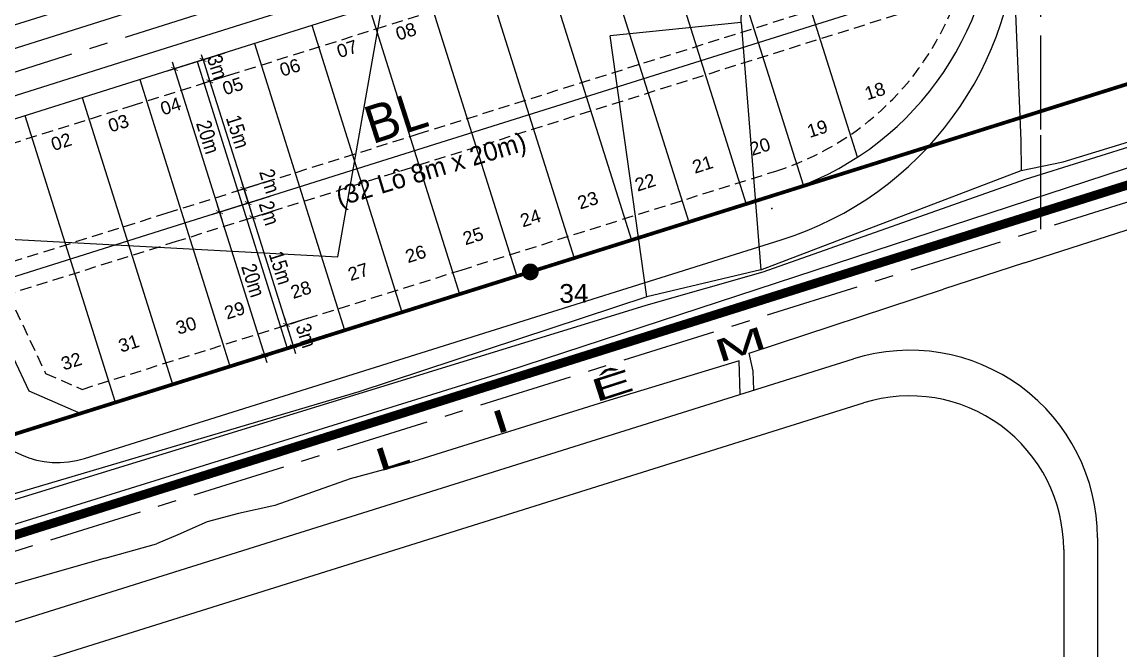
# Model space of a CAD drawing. Extents: x 597165 to 598689, y 1181586 to 1183364.
# Drawn here: x 597962.5 to 598108.6, y 1182118.5 to 1182202.1 of the extents above; entities that cross this region are included whole.
import ezdxf
from ezdxf.enums import TextEntityAlignment as Align

# ---------------------------------------------------------------- set-up
doc = ezdxf.new("R2010")
doc.units = 0
doc.header["$MEASUREMENT"] = 0
for name, pattern in [('CENTER', [2, 1.25, -0.25, 0.25, -0.25]), ('DASHED', [0.75, 0.5, -0.25]), ('LOGIOI', [4, 3, -1])]:
    doc.linetypes.add(name, pattern=pattern)
doc.layers.get('0').update_dxf_attribs({"linetype": 'CONTINUOUS'})
doc.layers.get('DEFPOINTS').update_dxf_attribs({"color": 8, "linetype": 'CONTINUOUS'})
for name, color, linetype in [('CGXD', 3, 'CONTINUOUS'), ('DIM-T', 7, 'CONTINUOUS'), ('DTEXT', 7, 'CONTINUOUS'), ('DTEXT-TENLO', 4, 'CONTINUOUS'), ('GT-QLO50-D', 6, 'CONTINUOUS'), ('MOCRANH', 7, 'CONTINUOUS'), ('NEN-HT', 8, 'CONTINUOUS'), ('NET-LENGOAI', 4, 'CONTINUOUS'), ('NET-LETRONG', 5, 'CONTINUOUS'), ('NET-LO-GIOI-DIEN-GIOI', 7, 'CENTER'), ('NET-PLO', 2, 'CONTINUOUS'), ('NET-TIM', 2, 'CENTER'), ('RANH_QUY_HOACH', 7, 'LOGIOI'), ('RANHGIAODAT', 150, 'LOGIOI'), ('TEXT-SOLO', 7, 'CONTINUOUS')]:
    doc.layers.add(name, color=color, linetype=linetype)
doc.styles.add('AVO', font='VHELVEN.TTF')
doc.styles.add('VHEL-C-R', font='VHELVCN.TTF')
doc.styles.add('VHEL-R', font='VHELVEN.TTF')
doc.styles.add('VHELVEB', font='VHELVEB.TTF')
doc.styles.add('VTIMES-R', font='VAPTIMN.TTF')
doc.dimstyles.new('TL1000', dxfattribs={"dimscale": 0, "dimtxt": 2, "dimasz": 0.7, "dimexe": 1, "dimexo": 1, "dimgap": 0.5, "dimtad": 1, "dimdec": 1, "dimzin": 12, "dimtxsty": 'VHEL-C-R', "dimblk1": 'ARCHTICK', "dimblk2": 'ARCHTICK', "dimsah": 1, "dimcen": -0.09, "dimdle": 1, "dimclrd": 256, "dimclre": 256, "dimclrt": 256, "dimazin": 3, "dimtfac": 0.005, "dimtdec": 1, "dimtix": 1, "dimtmove": 0, "dimatfit": 3, "dimtolj": 1, "dimtzin": 0})

# ---------------------------------------------------------------- blocks, each defined once
blk = doc.blocks.new('_ARCHTICK')
at = {"color": 0, "linetype": 'BYBLOCK', "const_width": 0.15}
blk.add_lwpolyline([(-0.5, -0.5), (0.5, 0.5)], dxfattribs=at)
blk = doc.blocks.new('*D1093')
at = {"linetype": 'BYBLOCK'}
for p, q in [((597989.45, 1182197.99), (597985.63, 1182196.79)), ((597986.58, 1182197.09), (597986.37, 1182197.76)), ((597986.58, 1182197.09), (597987.48, 1182194.23)), ((597990.35, 1182195.13), (597986.53, 1182193.93)), ((597987.48, 1182194.23), (597987.69, 1182193.56))]:
    blk.add_line(p, q, dxfattribs=at)
at = {"layer": 'DEFPOINTS', "color": 0, "linetype": 'BYBLOCK'}
for p in [(597990.4, 1182198.29), (597991.3, 1182195.43), (597987.48, 1182194.23)]:
    blk.add_point(p, dxfattribs=at)
at = {"linetype": 'BYBLOCK', "xscale": 0.7, "yscale": 0.7, "zscale": 0.7}
for p, rotation in [((597986.58, 1182197.09), 287.4736130824901), ((597987.48, 1182194.23), 107.4736130824901)]:
    blk.add_blockref('_ARCHTICK', p, dxfattribs=dict(at, rotation=rotation))
at = {"linetype": 'BYBLOCK', "insert": (597988.49, 1182196.12), "char_height": 2, "attachment_point": 5, "rotation": 287.4736, "style": 'VHEL-C-R'}
blk.add_mtext('\\A1;3m', dxfattribs=at)
blk = doc.blocks.new('*D1092')
at = {"linetype": 'BYBLOCK'}
for p, q in [((597987.18, 1182195.18), (597992.29, 1182178.97)), ((597994.85, 1182180.82), (597991.03, 1182179.62))]:
    blk.add_line(p, q, dxfattribs=at)
at = {"layer": 'DEFPOINTS', "color": 0, "linetype": 'BYBLOCK'}
for p in [(597991.3, 1182195.43), (597995.8, 1182181.12), (597991.99, 1182179.92)]:
    blk.add_point(p, dxfattribs=at)
at = {"linetype": 'BYBLOCK', "xscale": 0.7, "yscale": 0.7, "zscale": 0.7}
for p, rotation in [((597987.48, 1182194.23), 107.4736130824901), ((597991.99, 1182179.92), 287.4736130824901)]:
    blk.add_blockref('_ARCHTICK', p, dxfattribs=dict(at, rotation=rotation))
at = {"linetype": 'BYBLOCK', "insert": (597991.19, 1182187.53), "char_height": 2, "attachment_point": 5, "rotation": 287.4736, "style": 'VHEL-C-R'}
blk.add_mtext('\\A1;15m', dxfattribs=at)
blk = doc.blocks.new('*D1091')
at = {"linetype": 'BYBLOCK'}
for p, q in [((597991.69, 1182180.88), (597992.59, 1182178.01)), ((597995.45, 1182178.91), (597991.64, 1182177.71))]:
    blk.add_line(p, q, dxfattribs=at)
at = {"layer": 'DEFPOINTS', "color": 0, "linetype": 'BYBLOCK'}
for p in [(597995.8, 1182181.12), (597996.4, 1182179.21), (597992.59, 1182178.01)]:
    blk.add_point(p, dxfattribs=at)
at = {"linetype": 'BYBLOCK', "xscale": 0.7, "yscale": 0.7, "zscale": 0.7}
for p, rotation in [((597991.99, 1182179.92), 107.4736130824901), ((597992.59, 1182178.01), 287.4736130824901)]:
    blk.add_blockref('_ARCHTICK', p, dxfattribs=dict(at, rotation=rotation))
at = {"linetype": 'BYBLOCK', "insert": (597995.45, 1182180.94), "char_height": 2, "attachment_point": 5, "rotation": 287.4736, "style": 'VHEL-C-R'}
blk.add_mtext('\\A1;2m', dxfattribs=at)
blk = doc.blocks.new('*D1090')
at = {"linetype": 'BYBLOCK'}
for p, q in [((597992.29, 1182178.97), (597993.19, 1182176.11)), ((597996.05, 1182177.01), (597992.24, 1182175.81))]:
    blk.add_line(p, q, dxfattribs=at)
at = {"layer": 'DEFPOINTS', "color": 0, "linetype": 'BYBLOCK'}
for p in [(597996.4, 1182179.21), (597997.01, 1182177.31), (597993.19, 1182176.11)]:
    blk.add_point(p, dxfattribs=at)
at = {"linetype": 'BYBLOCK', "xscale": 0.7, "yscale": 0.7, "zscale": 0.7}
for p, rotation in [((597992.59, 1182178.01), 107.4736130824901), ((597993.19, 1182176.11), 287.4736130824901)]:
    blk.add_blockref('_ARCHTICK', p, dxfattribs=dict(at, rotation=rotation))
at = {"linetype": 'BYBLOCK', "insert": (597995.38, 1182176.69), "char_height": 2, "attachment_point": 5, "rotation": 287.4736, "style": 'VHEL-C-R'}
blk.add_mtext('\\A1;2m', dxfattribs=at)
blk = doc.blocks.new('*D1089')
at = {"linetype": 'BYBLOCK'}
for p, q in [((597992.89, 1182177.06), (597997.99, 1182160.84)), ((598000.56, 1182162.7), (597996.74, 1182161.5))]:
    blk.add_line(p, q, dxfattribs=at)
at = {"layer": 'DEFPOINTS', "color": 0, "linetype": 'BYBLOCK'}
for p in [(597997.01, 1182177.31), (598001.51, 1182163), (597997.69, 1182161.8)]:
    blk.add_point(p, dxfattribs=at)
at = {"linetype": 'BYBLOCK', "xscale": 0.7, "yscale": 0.7, "zscale": 0.7}
for p, rotation in [((597993.19, 1182176.11), 107.4736130824901), ((597997.69, 1182161.8), 287.4736130824901)]:
    blk.add_blockref('_ARCHTICK', p, dxfattribs=dict(at, rotation=rotation))
at = {"linetype": 'BYBLOCK', "insert": (597996.89, 1182169.41), "char_height": 2, "attachment_point": 5, "rotation": 287.4736, "style": 'VHEL-C-R'}
blk.add_mtext('\\A1;15m', dxfattribs=at)
blk = doc.blocks.new('*D1088')
at = {"linetype": 'BYBLOCK'}
for p, q in [((597997.39, 1182162.75), (597998.89, 1182157.98)), ((598001.46, 1182159.84), (597997.64, 1182158.64))]:
    blk.add_line(p, q, dxfattribs=at)
at = {"layer": 'DEFPOINTS', "color": 0, "linetype": 'BYBLOCK'}
for p in [(598001.51, 1182163), (598002.41, 1182160.14), (597998.59, 1182158.94)]:
    blk.add_point(p, dxfattribs=at)
at = {"linetype": 'BYBLOCK', "xscale": 0.7, "yscale": 0.7, "zscale": 0.7}
for p, rotation in [((597997.69, 1182161.8), 107.4736130824901), ((597998.59, 1182158.94), 287.4736130824901)]:
    blk.add_blockref('_ARCHTICK', p, dxfattribs=dict(at, rotation=rotation))
at = {"linetype": 'BYBLOCK', "insert": (598000.29, 1182160.37), "char_height": 2, "attachment_point": 5, "rotation": 287.4736, "style": 'VHEL-C-R'}
blk.add_mtext('\\A1;3m', dxfattribs=at)
blk = doc.blocks.new('*D1087')
at = {"linetype": 'BYBLOCK'}
for p, q in [((597989.45, 1182197.99), (597981.81, 1182195.59)), ((597982.47, 1182196.84), (597989.07, 1182175.86)), ((597995.45, 1182178.91), (597987.82, 1182176.51))]:
    blk.add_line(p, q, dxfattribs=at)
at = {"layer": 'DEFPOINTS', "color": 0, "linetype": 'BYBLOCK'}
for p in [(597990.4, 1182198.29), (597996.4, 1182179.21), (597988.77, 1182176.81)]:
    blk.add_point(p, dxfattribs=at)
at = {"linetype": 'BYBLOCK', "xscale": 0.7, "yscale": 0.7, "zscale": 0.7}
for p, rotation in [((597982.77, 1182195.89), 107.4736130827179), ((597988.77, 1182176.81), 287.4736130827179)]:
    blk.add_blockref('_ARCHTICK', p, dxfattribs=dict(at, rotation=rotation))
at = {"linetype": 'BYBLOCK', "insert": (597987.22, 1182186.81), "char_height": 2, "attachment_point": 5, "rotation": 287.4736, "style": 'VHEL-C-R'}
blk.add_mtext('\\A1;20m', dxfattribs=at)
blk = doc.blocks.new('*D1086')
at = {"linetype": 'BYBLOCK'}
for p, q in [((597995.45, 1182178.91), (597987.82, 1182176.51)), ((597988.47, 1182177.77), (597995.08, 1182156.78)), ((598001.46, 1182159.84), (597993.83, 1182157.44))]:
    blk.add_line(p, q, dxfattribs=at)
at = {"layer": 'DEFPOINTS', "color": 0, "linetype": 'BYBLOCK'}
for p in [(597996.4, 1182179.21), (598002.41, 1182160.14), (597994.78, 1182157.74)]:
    blk.add_point(p, dxfattribs=at)
at = {"linetype": 'BYBLOCK', "xscale": 0.7, "yscale": 0.7, "zscale": 0.7}
for p, rotation in [((597988.77, 1182176.81), 107.4736130827179), ((597994.78, 1182157.74), 287.4736130827179)]:
    blk.add_blockref('_ARCHTICK', p, dxfattribs=dict(at, rotation=rotation))
at = {"linetype": 'BYBLOCK', "insert": (597993.23, 1182167.73), "char_height": 2, "attachment_point": 5, "rotation": 287.4736, "style": 'VHEL-C-R'}
blk.add_mtext('\\A1;20m', dxfattribs=at)

msp = doc.modelspace()

# ---------------------------------------------------------------- linework, layer by layer
at = {"layer": 'CGXD', "linetype": 'DASHED', "ltscale": 3}
for points in [[(598081.9962, 1182208.2553), (598088.1937, 1182210.2062, 0.05337348), (598089.0363, 1182218.1449), (598089.0313, 1182223.7742), (598086.7202, 1182225.468), (598077.4922, 1182222.5631), (598010.7054, 1182201.5391), (597977.2918, 1182191.0208), (597955.2472, 1182184.0813), (597953.7066, 1182180.5586), (597958.9237, 1182169.513), (597981.7958, 1182176.7129), (598015.2094, 1182187.2313)], [(598086.9081, 1182205.608), (598083.1973, 1182204.4398), (598016.4104, 1182183.4159), (597982.9969, 1182172.8975), (597960.648, 1182165.8623), (597965.6161, 1182155.344), (597970.4602, 1182153.2254), (597987.5009, 1182158.5897), (598020.9144, 1182169.108), (598062.7964, 1182182.2922, 0.23606798)]]:
    msp.add_lwpolyline(points, format="xyb", close=True, dxfattribs=at)
at = {"layer": 'GT-QLO50-D'}
for p, q in [((597703.5881, 1182035.0037), (598074.4747, 1182151.4197)), ((598101.1141, 1182131.8791), (598101.1495, 1182092.538))]:
    msp.add_line(p, q, dxfattribs=at)
msp.add_arc((598080.6141, 1182131.8606), 20.5, 0.051611, 107.426333, dxfattribs=at)
at = {"layer": 'MOCRANH'}
msp.add_lwpolyline([(597340.2111, 1182461.6352), (597341.3721, 1182437.3595), (597345.3594, 1182366.2568), (597347.4489, 1182325.7368), (597346.6708, 1182267.2097), (597396.7196, 1181936.6184), (597442.3642, 1181957.8696), (597465.633, 1181971.3486), (597501.0995, 1181986.0417), (597656.5869, 1182038.5657), (597738.2962, 1182063.5406), (597807.4868, 1182085.32), (597867.7896, 1182104.3029), (597882.6286, 1182108.9741), (597915.464, 1182119.3104), (597990.1043, 1182142.8066), (598023.5178, 1182153.3249), (598090.3046, 1182174.3489), (598179.3376, 1182202.3758), (598297.3967, 1182239.54), (598213.8261, 1182511.342)], dxfattribs=at)
msp.add_lwpolyline([(597340.2111, 1182461.6352), (597341.3721, 1182437.3595), (597345.3594, 1182366.2568), (597347.4489, 1182325.7368), (597346.6708, 1182267.2097), (597396.7196, 1181936.6184), (597442.3642, 1181957.8696), (597465.633, 1181971.3486), (597501.0995, 1181986.0417), (597656.5869, 1182038.5657), (597738.2962, 1182063.5406), (597807.4868, 1182085.32), (597867.7896, 1182104.3029), (597882.6286, 1182108.9741), (597915.464, 1182119.3104), (597990.1043, 1182142.8066), (598023.5178, 1182153.3249), (598090.3046, 1182174.3489), (598179.3376, 1182202.3758), (598297.3967, 1182239.54), (598213.8261, 1182511.342)], dxfattribs=at)
at = {"layer": 'MOCRANH', "const_width": 1.1169}
msp.add_lwpolyline([(598029.5704, 1182168.8635, 1), (598030.6873, 1182168.8635, 1)], format="xyb", close=True, dxfattribs=at)
at = {"layer": 'MOCRANH', "color": 0, "linetype": 'BYBLOCK'}
msp.add_point((598062.2485, 1182177.3148), dxfattribs=at)
at = {"layer": 'NEN-HT', "linetype": 'CONTINUOUS'}
for p, q in [((598004.5, 1182170.89), (598016.66, 1182239.78)), ((598093.98, 1182220.23), (598095.42, 1182186.36)), ((598096.01, 1182181.23), (598219.75, 1182219.75)), ((598058.19, 1182202.08), (598058.38, 1182211.23)), ((598058.19, 1182202.08), (598040.74, 1182200.28)), ((598058.19, 1182202.08), (598060.82, 1182169.15)), ((598045.64, 1182165.55), (598040.74, 1182200.28)), ((598101.04, 1182183.52), (598153.12, 1182199.58)), ((598026.88, 1182155.58), (598141.23, 1182193.09)), ((598095.42, 1182186.36), (598095.44, 1182182.37)), ((598095.44, 1182182.37), (598101.04, 1182183.52)), ((598060.82, 1182169.15), (598095.44, 1182182.37)), ((598061.13, 1182168.87), (598096.01, 1182181.23)), ((598095.9, 1182170.07), (598113.75, 1182175.84)), ((597948.35, 1182173.88), (598004.5, 1182170.89)), ((598095.9, 1182170.07), (598085.11, 1182166.58)), ((598045.54, 1182164.43), (598061.13, 1182168.87)), ((598060.82, 1182169.15), (598045.64, 1182165.55)), ((598045.64, 1182165.55), (598007.29, 1182152.91)), ((598059.25, 1182158.05), (598085.11, 1182166.58)), ((597921.8, 1182126.35), (598045.54, 1182164.43)), ((598059.77, 1182155.64), (598059.25, 1182158.05)), ((598057.9, 1182157.01), (598040.71, 1182151.77)), ((598058.05, 1182152.58), (598057.9, 1182157.01)), ((597915.2, 1182120.9), (598026.88, 1182155.58)), ((598059.87, 1182153.18), (598059.77, 1182155.64)), ((598007.29, 1182152.91), (597943.52, 1182134.02)), ((598040.71, 1182151.77), (598021.12, 1182145.67)), ((598021.12, 1182145.67), (598013.88, 1182143.41)), ((598013.88, 1182143.41), (598006.16, 1182141.31)), ((598006.16, 1182141.31), (597996.12, 1182137.77)), ((597996.12, 1182137.77), (597991.27, 1182136.7)), ((597991.27, 1182136.7), (597987.14, 1182135.57)), ((597987.14, 1182135.57), (597983.22, 1182133.86)), ((597983.21, 1182133.86), (597980.38, 1182132.67)), ((597983.22, 1182133.86), (597983.21, 1182133.86)), ((597973.56, 1182130.74), (597980.38, 1182132.67)), ((597973.56, 1182130.74), (597960.94, 1182127.16))]:
    msp.add_line(p, q, dxfattribs=at)
at = {"layer": 'NET-LENGOAI', "ltscale": 20}
for p, q in [((597975.4902, 1182196.7439), (598008.9038, 1182207.2622)), ((597947.159, 1182194.1157), (597977.0471, 1182203.5243)), ((597952.885, 1182189.6279), (597975.4902, 1182196.7439)), ((597970.8034, 1182144.033), (598063.5149, 1182173.134)), ((597701.8128, 1182040.7351), (598073.1257, 1182157.2849)), ((598105.6126, 1182133.4549), (598105.6495, 1182092.5421))]:
    msp.add_line(p, q, dxfattribs=at)
for centre, radius, start, end in [((598050.0382, 1182216.0686), 45, 287.426442, 0.051611), ((598080.6126, 1182133.4323), 25, 0.051611, 107.426333), ((597967.2097, 1182155.4822), 12, 205.282517, 287.426442)]:
    msp.add_arc(centre, radius, start, end, dxfattribs=at)
at = {"layer": 'NET-LETRONG'}
for p, q in [((597947.8722, 1182197.4854), (597976.845, 1182206.6058)), ((598009.8046, 1182204.4007), (597976.391, 1182193.8823)), ((597976.391, 1182193.8823), (597953.0452, 1182186.5332)), ((597950.4113, 1182180.5108), (597963.3837, 1182153.0459)), ((598021.8152, 1182166.2465), (598063.6972, 1182179.4306)), ((597988.4017, 1182155.7281), (598021.8152, 1182166.2465)), ((597988.4017, 1182155.7281), (597965.0559, 1182148.379)), ((597970.2884, 1182150.0262), (597988.4017, 1182155.7281)), ((597963.3837, 1182153.0459), (597970.2884, 1182150.0262))]:
    msp.add_line(p, q, dxfattribs=at)
msp.add_arc((598051.5364, 1182218.0617), 40.5, 287.473613, 0.051611, dxfattribs=at)
at = {"layer": 'NET-LO-GIOI-DIEN-GIOI', "color": 5, "ltscale": 20, "const_width": 0.5, "flags": 128}
msp.add_lwpolyline([(597394.7823, 1181949.4153), (597440.9258, 1181970.8988), (597464.1642, 1181984.3602), (597499.4807, 1181998.9912), (597654.8941, 1182051.4902), (597736.5872, 1182076.4601), (597805.7842, 1182098.2415), (597866.087, 1182117.2244), (597880.926, 1182121.8956), (597913.7615, 1182132.2319), (597988.4017, 1182155.7281), (598021.8152, 1182166.2465), (598088.6021, 1182187.2704), (598177.635, 1182215.2974), (598293.6241, 1182251.8099)], dxfattribs=at)
at = {"layer": 'NET-PLO'}
for p, q in [((598073.6775, 1182184.1498), (598062.1187, 1182220.8688)), ((598066.4665, 1182180.4141), (598054.4878, 1182218.4666)), ((598058.8894, 1182177.8412), (598046.857, 1182216.0645)), ((598051.2566, 1182175.4453), (598039.2261, 1182213.6624)), ((598043.6238, 1182173.0495), (598031.5953, 1182211.2602)), ((598035.9909, 1182170.6536), (598023.9645, 1182208.8581)), ((598082.5967, 1182206.3476), (598015.8099, 1182185.3236)), ((598028.3581, 1182168.2578), (598016.3475, 1182206.412)), ((598020.7253, 1182165.8619), (598008.7028, 1182204.0538)), ((598013.0925, 1182163.4661), (598001.0719, 1182201.6517)), ((598005.4597, 1182161.0702), (597993.4411, 1182199.2496)), ((597997.8268, 1182158.6744), (597985.8102, 1182196.8474)), ((597990.194, 1182156.2785), (597978.1794, 1182194.4453)), ((597982.5612, 1182153.8827), (597970.5486, 1182192.0432)), ((597974.9284, 1182151.4868), (597962.9177, 1182189.641)), ((598015.8099, 1182185.3236), (597982.3963, 1182174.8052)), ((597982.3963, 1182174.8052), (597956.8975, 1182166.7784))]:
    msp.add_line(p, q, dxfattribs=at)
at = {"layer": 'NET-TIM', "ltscale": 10}
for p, q in [((597899.9492, 1182176.1093), (598098.018, 1182238.4599)), ((598098.0756, 1182174.5493), (598098.0637, 1182187.8261)), ((597699.1497, 1182049.3321), (598122.6531, 1182182.2638))]:
    msp.add_line(p, q, dxfattribs=at)
msp.add_lwpolyline([(598098.0637, 1182187.8261), (598098.0276, 1182227.8261), (598098.0096, 1182247.8261), (598097.9916, 1182267.8261), (598097.9736, 1182287.8261), (598097.9556, 1182307.7885), (598097.9375, 1182327.826), (598097.9195, 1182347.826), (598097.9015, 1182367.826), (598097.8835, 1182387.826), (598097.8628, 1182407.7484), (598097.8475, 1182427.8287), (598097.8295, 1182447.826), (598097.8114, 1182467.826)], dxfattribs=at)
at = {"layer": 'RANH_QUY_HOACH', "color": 1, "linetype": 'DASHED', "ltscale": 20, "const_width": 1.2, "flags": 128}
msp.add_lwpolyline([(598213.8261, 1182511.342), (598335.1729, 1182835.3919), (598344.6661, 1182860.743), (597547.8605, 1183222.9796), (597536.9709, 1183198.2708), (597494.1637, 1183101.1393), (597439.7212, 1182974.4588), (597407.6696, 1182885.2338), (597394.7271, 1182848.3776), (597374.3757, 1182758.7003), (597340.8217, 1182551.4599), (597340.2111, 1182461.6352), (597341.3721, 1182437.3595), (597345.3594, 1182366.2568), (597347.4489, 1182325.7368), (597346.6708, 1182267.2097), (597396.7196, 1181936.6184), (597442.3642, 1181957.8696), (597465.633, 1181971.3486), (597501.0995, 1181986.0417), (597656.5869, 1182038.5657), (597738.2962, 1182063.5406), (597807.4868, 1182085.32), (597867.7896, 1182104.3029), (597882.6286, 1182108.9741), (597915.464, 1182119.3104), (597990.1043, 1182142.8066), (598023.5178, 1182153.3249), (598090.3046, 1182174.3489), (598179.3376, 1182202.3758), (598297.3967, 1182239.54)], close=True, dxfattribs=at)
at = {"layer": 'RANH_QUY_HOACH', "color": 1, "linetype": 'CONTINUOUS', "ltscale": 20, "flags": 128}
msp.add_lwpolyline([(597340.2111, 1182461.6352), (597341.3721, 1182437.3595), (597345.3594, 1182366.2568), (597347.4489, 1182325.7368), (597346.6708, 1182267.2097), (597396.7196, 1181936.6184), (597442.3642, 1181957.8696), (597465.633, 1181971.3486), (597501.0995, 1181986.0417), (597656.5869, 1182038.5657), (597738.2962, 1182063.5406), (597807.4868, 1182085.32), (597867.7896, 1182104.3029), (597882.6286, 1182108.9741), (597915.464, 1182119.3104), (597990.1043, 1182142.8066), (598023.5178, 1182153.3249), (598090.3046, 1182174.3489), (598179.3376, 1182202.3758), (598297.3967, 1182239.54), (598213.8261, 1182511.342)], dxfattribs=at)
at = {"layer": 'RANHGIAODAT', "color": 160, "linetype": 'CONTINUOUS', "ltscale": 2.5}
msp.add_lwpolyline([(597340.2111, 1182461.6352), (597341.3721, 1182437.3595), (597345.3594, 1182366.2568), (597347.4489, 1182325.7368), (597346.6708, 1182267.2097), (597346.6708, 1182267.2097), (597346.6708, 1182267.2097), (597394.7823, 1181949.4153), (597394.7823, 1181949.4153), (597440.9258, 1181970.8988), (597463.8711, 1181984.3234), (597499.4807, 1181998.9912), (597654.8941, 1182051.4902), (597736.5872, 1182076.4601), (597805.7842, 1182098.2415), (597866.087, 1182117.2244), (597880.926, 1182121.8956), (597913.7615, 1182132.2319), (597988.4017, 1182155.7281), (598021.8152, 1182166.2465), (598088.6021, 1182187.2704), (598177.635, 1182215.2974), (598293.6241, 1182251.8099), (598213.8261, 1182511.342)], dxfattribs=at)

# ---------------------------------------------------------------- texts
at = {"layer": 'DTEXT', "style": 'VHEL-R', "width": 2}
msp.add_text('Ñ       Ö       ÔØ         N          G                                  T      AÂ       N                               L     I     EÂ     M', height=3, rotation=17.801417, dxfattribs=at).set_placement((597889.1957, 1182103.4152), align=Align.CENTER)
at = {"layer": 'DTEXT-TENLO', "style": 'VTIMES-R'}
for s, height, rotation, p in [('BL', 5, 17.801417, (598012.9897, 1182187.1013)), ('(32 Loâ 8m x 20m)', 2.5, 16.789424, (598017.267, 1182181.3432))]:
    msp.add_text(s, height=height, rotation=rotation, dxfattribs=at).set_placement(p, align=Align.CENTER)
at = {"layer": 'MOCRANH', "color": 1, "style": 'VHELVEB'}
msp.add_attdef('34', (598033.9845, 1182164.7438), 'Truï beton', height=2.5, dxfattribs=at)
at = {"layer": 'TEXT-SOLO', "color": 3, "style": 'AVO'}
for s, p in [('08', (598013.8418, 1182200.0543)), ('07', (598006.0111, 1182197.729)), ('06', (597998.4032, 1182195.2553)), ('05', (597990.7952, 1182192.7815)), ('18', (598076.2595, 1182192.1164)), ('04', (597982.5275, 1182190.1001)), ('03', (597975.5793, 1182187.8341)), ('19', (598068.5958, 1182187.1001)), ('02', (597967.9714, 1182185.3604)), ('20', (598060.9586, 1182184.7182)), ('21', (598053.3214, 1182182.3363)), ('22', (598045.6842, 1182179.9544)), ('23', (598038.0471, 1182177.5725)), ('24', (598030.4099, 1182175.1906)), ('25', (598022.7727, 1182172.8087)), ('26', (598015.1355, 1182170.4268)), ('27', (598007.4983, 1182168.0449)), ('28', (597999.8611, 1182165.663)), ('29', (597991.0465, 1182162.9105)), ('30', (597984.5868, 1182160.8992)), ('31', (597976.9496, 1182158.5173)), ('32', (597969.3124, 1182156.1354))]:
    msp.add_text(s, height=1.75, rotation=17.801417, dxfattribs=at).set_placement(p, align=Align.CENTER)

# ---------------------------------------------------------------- dimensions: what is measured, and where the dimension line sits
at = {"layer": 'DIM-T'}
for p1, p2, distance, picture, middle in [((597990.3992, 1182198.292), (597996.4046, 1182179.2149), -8, '*D1087', (597987.2222, 1182186.8081)), ((597990.3992, 1182198.292), (597991.3, 1182195.4304), -4, '*D1093', (597988.4853, 1182196.117)), ((597996.4046, 1182179.2149), (598002.4099, 1182160.1378), -8, '*D1086', (597993.2275, 1182167.731))]:
    dim = msp.add_aligned_dim(p1=p1, p2=p2, distance=distance, dimstyle='TL1000', override={"dimscale": 1, "dimpost": 'm'}, dxfattribs=at)
    dim.commit()
    dim.dimension.update_dxf_attribs({"geometry": picture, "text_midpoint": middle})
for base, p1, p2, picture, middle in [((597991.9886, 1182179.9215), (597991.3, 1182195.4304), (597995.804, 1182181.1226), '*D1092', (597991.1877, 1182187.5323)), ((597997.6937, 1182161.7983), (597997.0051, 1182177.3072), (598001.5091, 1182162.9994), '*D1089', (597996.8928, 1182169.409))]:
    dim = msp.add_linear_dim(base=base, p1=p1, p2=p2, angle=287.473613, dimstyle='TL1000', override={"dimscale": 1, "dimpost": 'm', "dimse1": 1}, dxfattribs=at)
    dim.commit()
    dim.dimension.update_dxf_attribs({"geometry": picture, "text_midpoint": middle})
for base, p1, p2, picture, middle in [((597992.5891, 1182178.0138), (597995.804, 1182181.1226), (597996.4046, 1182179.2149), '*D1091', (597995.4497, 1182180.9443)), ((597993.1897, 1182176.1061), (597996.4046, 1182179.2149), (597997.0051, 1182177.3072), '*D1090', (597995.3763, 1182176.6877)), ((597998.5945, 1182158.9367), (598001.5091, 1182162.9994), (598002.4099, 1182160.1378), '*D1088', (598000.2905, 1182160.3727))]:
    dim = msp.add_linear_dim(base=base, p1=p1, p2=p2, angle=287.473613, dimstyle='TL1000', override={"dimscale": 1, "dimpost": 'm', "dimse1": 1}, dxfattribs=at)
    dim.commit()
    dim.dimension.update_dxf_attribs({"geometry": picture, "text_midpoint": middle, "dimtype": 160})

doc.saveas('drawing.dxf')
